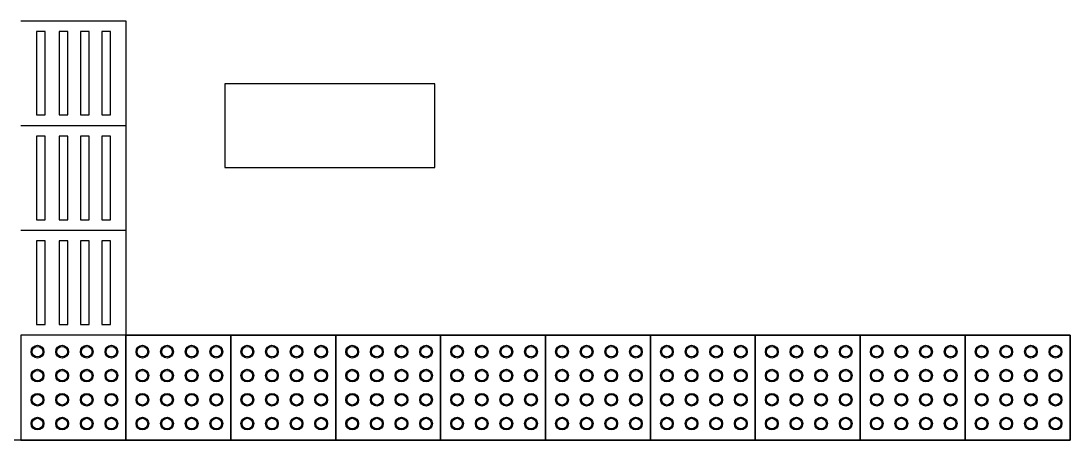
# Model space of a CAD drawing. Header units: metres. Extents: x 341 to 459, y 1341 to 1425.
# Drawn here: x 434.855 to 437.355, y 1409.055 to 1410.055 of the extents above; entities that cross this region are included whole.
import ezdxf

# ---------------------------------------------------------------- set-up
doc = ezdxf.new("R2010")
doc.units = ezdxf.units.M
doc.layers.add('Itens de detalhe', color=7, linetype='Continuous')
doc.layers.add('Notas de texto-1', color=7, linetype='Continuous')

# ---------------------------------------------------------------- blocks, each defined once
blk = doc.blocks.new('piso tatil')
at = {"layer": 'Itens de detalhe', "color": 252, "true_color": 0x939598, "extrusion": (0, 0, -1)}
for p, q in [((-76.9585, 60.421), (-76.7085, 60.421)), ((-76.9585, 60.421), (-76.7085, 60.421)), ((-76.7085, 60.421), (-76.7085, 60.171)), ((-76.7085, 60.421), (-76.7085, 60.171)), ((-76.9215, 60.3962), (-76.9215, 60.1966)), ((-76.9011, 60.3962), (-76.9215, 60.3962)), ((-76.9011, 60.1966), (-76.9011, 60.3962)), ((-76.8673, 60.3962), (-76.8673, 60.1966)), ((-76.8468, 60.3962), (-76.8673, 60.3962)), ((-76.8468, 60.1966), (-76.8468, 60.3962)), ((-76.8166, 60.3962), (-76.8166, 60.1966)), ((-76.7961, 60.3962), (-76.8166, 60.3962)), ((-76.7961, 60.1966), (-76.7961, 60.3962)), ((-76.7659, 60.3962), (-76.7659, 60.1966)), ((-76.7454, 60.3962), (-76.7659, 60.3962)), ((-76.7454, 60.1966), (-76.7454, 60.3962)), ((-76.9215, 60.1966), (-76.9011, 60.1966)), ((-76.8673, 60.1966), (-76.8468, 60.1966)), ((-76.8166, 60.1966), (-76.7961, 60.1966)), ((-76.7659, 60.1966), (-76.7454, 60.1966)), ((-76.7085, 60.171), (-76.9585, 60.171)), ((-76.7085, 60.171), (-76.9585, 60.171)), ((-76.7085, 60.171), (-76.7085, 59.921)), ((-76.7085, 60.171), (-76.7085, 59.921)), ((-76.9215, 60.1462), (-76.9215, 59.9466)), ((-76.9011, 60.1462), (-76.9215, 60.1462)), ((-76.9011, 59.9466), (-76.9011, 60.1462)), ((-76.8673, 60.1462), (-76.8673, 59.9466)), ((-76.8468, 60.1462), (-76.8673, 60.1462)), ((-76.8468, 59.9466), (-76.8468, 60.1462)), ((-76.8166, 60.1462), (-76.8166, 59.9466)), ((-76.7961, 60.1462), (-76.8166, 60.1462)), ((-76.7961, 59.9466), (-76.7961, 60.1462)), ((-76.7659, 60.1462), (-76.7659, 59.9466)), ((-76.7454, 60.1462), (-76.7659, 60.1462)), ((-76.7454, 59.9466), (-76.7454, 60.1462)), ((-76.9215, 59.9466), (-76.9011, 59.9466)), ((-76.8673, 59.9466), (-76.8468, 59.9466)), ((-76.8166, 59.9466), (-76.7961, 59.9466)), ((-76.7659, 59.9466), (-76.7454, 59.9466)), ((-76.7085, 59.921), (-76.9585, 59.921)), ((-76.7085, 59.921), (-76.9585, 59.921)), ((-76.7085, 59.921), (-76.7085, 59.671)), ((-76.7085, 59.921), (-76.7085, 59.671)), ((-76.9215, 59.8962), (-76.9215, 59.6966)), ((-76.9011, 59.8962), (-76.9215, 59.8962)), ((-76.9011, 59.6966), (-76.9011, 59.8962)), ((-76.8673, 59.8962), (-76.8673, 59.6966)), ((-76.8468, 59.8962), (-76.8673, 59.8962)), ((-76.8468, 59.6966), (-76.8468, 59.8962)), ((-76.8166, 59.8962), (-76.8166, 59.6966)), ((-76.7961, 59.8962), (-76.8166, 59.8962)), ((-76.7961, 59.6966), (-76.7961, 59.8962)), ((-76.7659, 59.8962), (-76.7659, 59.6966)), ((-76.7454, 59.8962), (-76.7659, 59.8962)), ((-76.7454, 59.6966), (-76.7454, 59.8962)), ((-76.9215, 59.6966), (-76.9011, 59.6966)), ((-76.8673, 59.6966), (-76.8468, 59.6966)), ((-76.8166, 59.6966), (-76.7961, 59.6966)), ((-76.7659, 59.6966), (-76.7454, 59.6966)), ((-76.7085, 59.671), (-76.9585, 59.671)), ((-76.7085, 59.671), (-76.9585, 59.671))]:
    blk.add_line(p, q, dxfattribs=at)
at = {"layer": 'Itens de detalhe', "color": 252, "true_color": 0x939598}
for p, q in [((-76.9585, 59.671), (-76.9585, 59.421)), ((-76.4585, 59.671), (-76.7085, 59.671)), ((-76.7085, 59.671), (-76.4585, 59.671)), ((-76.7085, 59.421), (-76.7085, 59.671)), ((-76.7085, 59.671), (-76.7085, 59.421)), ((-76.2085, 59.671), (-76.4585, 59.671)), ((-76.4585, 59.671), (-76.2085, 59.671)), ((-76.4585, 59.421), (-76.4585, 59.671)), ((-76.4585, 59.671), (-76.4585, 59.421)), ((-75.9585, 59.671), (-76.2085, 59.671)), ((-76.2085, 59.671), (-75.9585, 59.671)), ((-76.2085, 59.421), (-76.2085, 59.671)), ((-76.2085, 59.671), (-76.2085, 59.421)), ((-75.7085, 59.671), (-75.9585, 59.671)), ((-75.9585, 59.671), (-75.7085, 59.671)), ((-75.9585, 59.421), (-75.9585, 59.671)), ((-75.9585, 59.671), (-75.9585, 59.421)), ((-75.4585, 59.671), (-75.7085, 59.671)), ((-75.7085, 59.671), (-75.4585, 59.671)), ((-75.7085, 59.421), (-75.7085, 59.671)), ((-75.7085, 59.671), (-75.7085, 59.421)), ((-75.2085, 59.671), (-75.4585, 59.671)), ((-75.4585, 59.671), (-75.2085, 59.671)), ((-75.4585, 59.421), (-75.4585, 59.671)), ((-75.4585, 59.671), (-75.4585, 59.421)), ((-74.9585, 59.671), (-75.2085, 59.671)), ((-75.2085, 59.671), (-74.9585, 59.671)), ((-75.2085, 59.421), (-75.2085, 59.671)), ((-75.2085, 59.671), (-75.2085, 59.421)), ((-74.7085, 59.671), (-74.9585, 59.671)), ((-74.9585, 59.671), (-74.7085, 59.671)), ((-74.9585, 59.421), (-74.9585, 59.671)), ((-74.9585, 59.671), (-74.9585, 59.421)), ((-74.4585, 59.671), (-74.7085, 59.671)), ((-74.7085, 59.671), (-74.4585, 59.671)), ((-74.7085, 59.421), (-74.7085, 59.671)), ((-74.7085, 59.671), (-74.7085, 59.421)), ((-74.4585, 59.421), (-74.4585, 59.671)), ((-74.4585, 59.671), (-74.4585, 59.421)), ((-76.9585, 59.421), (-77.2085, 59.421)), ((-76.9585, 59.421), (-76.7085, 59.421)), ((-76.7085, 59.421), (-76.9585, 59.421)), ((-76.7085, 59.421), (-76.4585, 59.421)), ((-76.4585, 59.421), (-76.7085, 59.421)), ((-76.4585, 59.421), (-76.2085, 59.421)), ((-76.2085, 59.421), (-76.4585, 59.421)), ((-76.2085, 59.421), (-75.9585, 59.421)), ((-75.9585, 59.421), (-76.2085, 59.421)), ((-75.9585, 59.421), (-75.7085, 59.421)), ((-75.7085, 59.421), (-75.9585, 59.421)), ((-75.7085, 59.421), (-75.4585, 59.421)), ((-75.4585, 59.421), (-75.7085, 59.421)), ((-75.4585, 59.421), (-75.2085, 59.421)), ((-75.2085, 59.421), (-75.4585, 59.421)), ((-75.2085, 59.421), (-74.9585, 59.421)), ((-74.9585, 59.421), (-75.2085, 59.421)), ((-74.9585, 59.421), (-74.7085, 59.421)), ((-74.7085, 59.421), (-74.9585, 59.421)), ((-74.7085, 59.421), (-74.4585, 59.421)), ((-74.4585, 59.421), (-74.7085, 59.421))]:
    blk.add_line(p, q, dxfattribs=at)
for centre, radius in [((-76.9191, 59.6318), 0.0152), ((-76.9191, 59.6318), 0.0126), ((-76.8604, 59.6318), 0.0152), ((-76.8604, 59.6318), 0.0126), ((-76.8017, 59.6318), 0.0152), ((-76.8017, 59.6318), 0.0126), ((-76.743, 59.6318), 0.0152), ((-76.743, 59.6318), 0.0126), ((-76.6691, 59.6318), 0.0152), ((-76.6691, 59.6318), 0.0126), ((-76.6104, 59.6318), 0.0152), ((-76.6104, 59.6318), 0.0126), ((-76.5517, 59.6318), 0.0152), ((-76.5517, 59.6318), 0.0126), ((-76.493, 59.6318), 0.0152), ((-76.493, 59.6318), 0.0126), ((-76.4191, 59.6318), 0.0152), ((-76.4191, 59.6318), 0.0126), ((-76.3604, 59.6318), 0.0152), ((-76.3604, 59.6318), 0.0126), ((-76.3017, 59.6318), 0.0152), ((-76.3017, 59.6318), 0.0126), ((-76.243, 59.6318), 0.0152), ((-76.243, 59.6318), 0.0126), ((-76.1691, 59.6318), 0.0152), ((-76.1691, 59.6318), 0.0126), ((-76.1104, 59.6318), 0.0152), ((-76.1104, 59.6318), 0.0126), ((-76.0517, 59.6318), 0.0152), ((-76.0517, 59.6318), 0.0126), ((-75.993, 59.6318), 0.0152), ((-75.993, 59.6318), 0.0126), ((-75.9191, 59.6318), 0.0152), ((-75.9191, 59.6318), 0.0126), ((-75.8604, 59.6318), 0.0152), ((-75.8604, 59.6318), 0.0126), ((-75.8017, 59.6318), 0.0152), ((-75.8017, 59.6318), 0.0126), ((-75.743, 59.6318), 0.0152), ((-75.743, 59.6318), 0.0126), ((-75.6691, 59.6318), 0.0152), ((-75.6691, 59.6318), 0.0126), ((-75.6104, 59.6318), 0.0152), ((-75.6104, 59.6318), 0.0126), ((-75.5517, 59.6318), 0.0152), ((-75.5517, 59.6318), 0.0126), ((-75.493, 59.6318), 0.0152), ((-75.493, 59.6318), 0.0126), ((-75.4191, 59.6318), 0.0152), ((-75.4191, 59.6318), 0.0126), ((-75.3604, 59.6318), 0.0152), ((-75.3604, 59.6318), 0.0126), ((-75.3017, 59.6318), 0.0152), ((-75.3017, 59.6318), 0.0126), ((-75.243, 59.6318), 0.0152), ((-75.243, 59.6318), 0.0126), ((-75.1691, 59.6318), 0.0152), ((-75.1691, 59.6318), 0.0126), ((-75.1104, 59.6318), 0.0152), ((-75.1104, 59.6318), 0.0126), ((-75.0517, 59.6318), 0.0152), ((-75.0517, 59.6318), 0.0126), ((-74.993, 59.6318), 0.0152), ((-74.993, 59.6318), 0.0126), ((-74.9191, 59.6318), 0.0152), ((-74.9191, 59.6318), 0.0126), ((-74.8604, 59.6318), 0.0152), ((-74.8604, 59.6318), 0.0126), ((-74.8017, 59.6318), 0.0152), ((-74.8017, 59.6318), 0.0126), ((-74.743, 59.6318), 0.0152), ((-74.743, 59.6318), 0.0126), ((-74.6691, 59.6318), 0.0152), ((-74.6691, 59.6318), 0.0126), ((-74.6104, 59.6318), 0.0152), ((-74.6104, 59.6318), 0.0126), ((-74.5517, 59.6318), 0.0152), ((-74.5517, 59.6318), 0.0126), ((-74.493, 59.6318), 0.0152), ((-74.493, 59.6318), 0.0126), ((-76.9191, 59.5747), 0.0152), ((-76.9191, 59.5747), 0.0126), ((-76.8604, 59.5747), 0.0152), ((-76.8604, 59.5747), 0.0126), ((-76.8017, 59.5747), 0.0152), ((-76.8017, 59.5747), 0.0126), ((-76.743, 59.5747), 0.0152), ((-76.743, 59.5747), 0.0126), ((-76.6691, 59.5747), 0.0152), ((-76.6691, 59.5747), 0.0126), ((-76.6104, 59.5747), 0.0152), ((-76.6104, 59.5747), 0.0126), ((-76.5517, 59.5747), 0.0152), ((-76.5517, 59.5747), 0.0126), ((-76.493, 59.5747), 0.0152), ((-76.493, 59.5747), 0.0126), ((-76.4191, 59.5747), 0.0152), ((-76.4191, 59.5747), 0.0126), ((-76.3604, 59.5747), 0.0152), ((-76.3604, 59.5747), 0.0126), ((-76.3017, 59.5747), 0.0152), ((-76.3017, 59.5747), 0.0126), ((-76.243, 59.5747), 0.0152), ((-76.243, 59.5747), 0.0126), ((-76.1691, 59.5747), 0.0152), ((-76.1691, 59.5747), 0.0126), ((-76.1104, 59.5747), 0.0152), ((-76.1104, 59.5747), 0.0126), ((-76.0517, 59.5747), 0.0152), ((-76.0517, 59.5747), 0.0126), ((-75.993, 59.5747), 0.0152), ((-75.993, 59.5747), 0.0126), ((-75.9191, 59.5747), 0.0152), ((-75.9191, 59.5747), 0.0126), ((-75.8604, 59.5747), 0.0152), ((-75.8604, 59.5747), 0.0126), ((-75.8017, 59.5747), 0.0152), ((-75.8017, 59.5747), 0.0126), ((-75.743, 59.5747), 0.0152), ((-75.743, 59.5747), 0.0126), ((-75.6691, 59.5747), 0.0152), ((-75.6691, 59.5747), 0.0126), ((-75.6104, 59.5747), 0.0152), ((-75.6104, 59.5747), 0.0126), ((-75.5517, 59.5747), 0.0152), ((-75.5517, 59.5747), 0.0126), ((-75.493, 59.5747), 0.0152), ((-75.493, 59.5747), 0.0126), ((-75.4191, 59.5747), 0.0152), ((-75.4191, 59.5747), 0.0126), ((-75.3604, 59.5747), 0.0152), ((-75.3604, 59.5747), 0.0126), ((-75.3017, 59.5747), 0.0152), ((-75.3017, 59.5747), 0.0126), ((-75.243, 59.5747), 0.0152), ((-75.243, 59.5747), 0.0126), ((-75.1691, 59.5747), 0.0152), ((-75.1691, 59.5747), 0.0126), ((-75.1104, 59.5747), 0.0152), ((-75.1104, 59.5747), 0.0126), ((-75.0517, 59.5747), 0.0152), ((-75.0517, 59.5747), 0.0126), ((-74.993, 59.5747), 0.0152), ((-74.993, 59.5747), 0.0126), ((-74.9191, 59.5747), 0.0152), ((-74.9191, 59.5747), 0.0126), ((-74.8604, 59.5747), 0.0152), ((-74.8604, 59.5747), 0.0126), ((-74.8017, 59.5747), 0.0152), ((-74.8017, 59.5747), 0.0126), ((-74.743, 59.5747), 0.0152), ((-74.743, 59.5747), 0.0126), ((-74.6691, 59.5747), 0.0152), ((-74.6691, 59.5747), 0.0126), ((-74.6104, 59.5747), 0.0152), ((-74.6104, 59.5747), 0.0126), ((-74.5517, 59.5747), 0.0152), ((-74.5517, 59.5747), 0.0126), ((-74.493, 59.5747), 0.0152), ((-74.493, 59.5747), 0.0126), ((-76.9191, 59.5172), 0.0152), ((-76.9191, 59.5172), 0.0126), ((-76.8604, 59.5172), 0.0152), ((-76.8604, 59.5172), 0.0126), ((-76.8017, 59.5172), 0.0152), ((-76.8017, 59.5172), 0.0126), ((-76.743, 59.5172), 0.0152), ((-76.743, 59.5172), 0.0126), ((-76.6691, 59.5172), 0.0152), ((-76.6691, 59.5172), 0.0126), ((-76.6104, 59.5172), 0.0152), ((-76.6104, 59.5172), 0.0126), ((-76.5517, 59.5172), 0.0152), ((-76.5517, 59.5172), 0.0126), ((-76.493, 59.5172), 0.0152), ((-76.493, 59.5172), 0.0126), ((-76.4191, 59.5172), 0.0152), ((-76.4191, 59.5172), 0.0126), ((-76.3604, 59.5172), 0.0152), ((-76.3604, 59.5172), 0.0126), ((-76.3017, 59.5172), 0.0152), ((-76.3017, 59.5172), 0.0126), ((-76.243, 59.5172), 0.0152), ((-76.243, 59.5172), 0.0126), ((-76.1691, 59.5172), 0.0152), ((-76.1691, 59.5172), 0.0126), ((-76.1104, 59.5172), 0.0152), ((-76.1104, 59.5172), 0.0126), ((-76.0517, 59.5172), 0.0152), ((-76.0517, 59.5172), 0.0126), ((-75.993, 59.5172), 0.0152), ((-75.993, 59.5172), 0.0126), ((-75.9191, 59.5172), 0.0152), ((-75.9191, 59.5172), 0.0126), ((-75.8604, 59.5172), 0.0152), ((-75.8604, 59.5172), 0.0126), ((-75.8017, 59.5172), 0.0152), ((-75.8017, 59.5172), 0.0126), ((-75.743, 59.5172), 0.0152), ((-75.743, 59.5172), 0.0126), ((-75.6691, 59.5172), 0.0152), ((-75.6691, 59.5172), 0.0126), ((-75.6104, 59.5172), 0.0152), ((-75.6104, 59.5172), 0.0126), ((-75.5517, 59.5172), 0.0152), ((-75.5517, 59.5172), 0.0126), ((-75.493, 59.5172), 0.0152), ((-75.493, 59.5172), 0.0126), ((-75.4191, 59.5172), 0.0152), ((-75.4191, 59.5172), 0.0126), ((-75.3604, 59.5172), 0.0152), ((-75.3604, 59.5172), 0.0126), ((-75.3017, 59.5172), 0.0152), ((-75.3017, 59.5172), 0.0126), ((-75.243, 59.5172), 0.0152), ((-75.243, 59.5172), 0.0126), ((-75.1691, 59.5172), 0.0152), ((-75.1691, 59.5172), 0.0126), ((-75.1104, 59.5172), 0.0152), ((-75.1104, 59.5172), 0.0126), ((-75.0517, 59.5172), 0.0152), ((-75.0517, 59.5172), 0.0126), ((-74.993, 59.5172), 0.0152), ((-74.993, 59.5172), 0.0126), ((-74.9191, 59.5172), 0.0152), ((-74.9191, 59.5172), 0.0126), ((-74.8604, 59.5172), 0.0152), ((-74.8604, 59.5172), 0.0126), ((-74.8017, 59.5172), 0.0152), ((-74.8017, 59.5172), 0.0126), ((-74.743, 59.5172), 0.0152), ((-74.743, 59.5172), 0.0126), ((-74.6691, 59.5172), 0.0152), ((-74.6691, 59.5172), 0.0126), ((-74.6104, 59.5172), 0.0152), ((-74.6104, 59.5172), 0.0126), ((-74.5517, 59.5172), 0.0152), ((-74.5517, 59.5172), 0.0126), ((-74.493, 59.5172), 0.0152), ((-74.493, 59.5172), 0.0126), ((-76.9191, 59.4602), 0.0152), ((-76.8604, 59.4602), 0.0152), ((-76.8017, 59.4602), 0.0152), ((-76.743, 59.4602), 0.0152), ((-76.6691, 59.4602), 0.0152), ((-76.6104, 59.4602), 0.0152), ((-76.5517, 59.4602), 0.0152), ((-76.493, 59.4602), 0.0152), ((-76.4191, 59.4602), 0.0152), ((-76.3604, 59.4602), 0.0152), ((-76.3017, 59.4602), 0.0152), ((-76.243, 59.4602), 0.0152), ((-76.1691, 59.4602), 0.0152), ((-76.1104, 59.4602), 0.0152), ((-76.0517, 59.4602), 0.0152), ((-75.993, 59.4602), 0.0152), ((-75.9191, 59.4602), 0.0152), ((-75.8604, 59.4602), 0.0152), ((-75.8017, 59.4602), 0.0152), ((-75.743, 59.4602), 0.0152), ((-75.6691, 59.4602), 0.0152), ((-75.6104, 59.4602), 0.0152), ((-75.5517, 59.4602), 0.0152), ((-75.493, 59.4602), 0.0152), ((-75.4191, 59.4602), 0.0152), ((-75.3604, 59.4602), 0.0152), ((-75.3017, 59.4602), 0.0152), ((-75.243, 59.4602), 0.0152), ((-75.1691, 59.4602), 0.0152), ((-75.1104, 59.4602), 0.0152), ((-75.0517, 59.4602), 0.0152), ((-74.993, 59.4602), 0.0152), ((-74.9191, 59.4602), 0.0152), ((-74.8604, 59.4602), 0.0152), ((-74.8017, 59.4602), 0.0152), ((-74.743, 59.4602), 0.0152), ((-74.6691, 59.4602), 0.0152), ((-74.6104, 59.4602), 0.0152), ((-74.5517, 59.4602), 0.0152), ((-74.493, 59.4602), 0.0152), ((-76.9191, 59.4602), 0.0126), ((-76.8604, 59.4602), 0.0126), ((-76.8017, 59.4602), 0.0126), ((-76.743, 59.4602), 0.0126), ((-76.6691, 59.4602), 0.0126), ((-76.6104, 59.4602), 0.0126), ((-76.5517, 59.4602), 0.0126), ((-76.493, 59.4602), 0.0126), ((-76.4191, 59.4602), 0.0126), ((-76.3604, 59.4602), 0.0126), ((-76.3017, 59.4602), 0.0126), ((-76.243, 59.4602), 0.0126), ((-76.1691, 59.4602), 0.0126), ((-76.1104, 59.4602), 0.0126), ((-76.0517, 59.4602), 0.0126), ((-75.993, 59.4602), 0.0126), ((-75.9191, 59.4602), 0.0126), ((-75.8604, 59.4602), 0.0126), ((-75.8017, 59.4602), 0.0126), ((-75.743, 59.4602), 0.0126), ((-75.6691, 59.4602), 0.0126), ((-75.6104, 59.4602), 0.0126), ((-75.5517, 59.4602), 0.0126), ((-75.493, 59.4602), 0.0126), ((-75.4191, 59.4602), 0.0126), ((-75.3604, 59.4602), 0.0126), ((-75.3017, 59.4602), 0.0126), ((-75.243, 59.4602), 0.0126), ((-75.1691, 59.4602), 0.0126), ((-75.1104, 59.4602), 0.0126), ((-75.0517, 59.4602), 0.0126), ((-74.993, 59.4602), 0.0126), ((-74.9191, 59.4602), 0.0126), ((-74.8604, 59.4602), 0.0126), ((-74.8017, 59.4602), 0.0126), ((-74.743, 59.4602), 0.0126), ((-74.6691, 59.4602), 0.0126), ((-74.6104, 59.4602), 0.0126), ((-74.5517, 59.4602), 0.0126), ((-74.493, 59.4602), 0.0126)]:
    blk.add_circle(centre, radius, dxfattribs=at)

msp = doc.modelspace()

# ---------------------------------------------------------------- linework, layer by layer
at = {"layer": 'Notas de texto-1', "color": 252, "true_color": 0x939598}
msp.add_lwpolyline([(435.8414, 1409.905), (435.3414, 1409.905), (435.3414, 1409.705), (435.8414, 1409.705)], close=True, dxfattribs=at)

# ---------------------------------------------------------------- block references
msp.add_blockref('piso tatil', (511.8138, 1349.634), dxfattribs=at)

doc.saveas('drawing.dxf')
